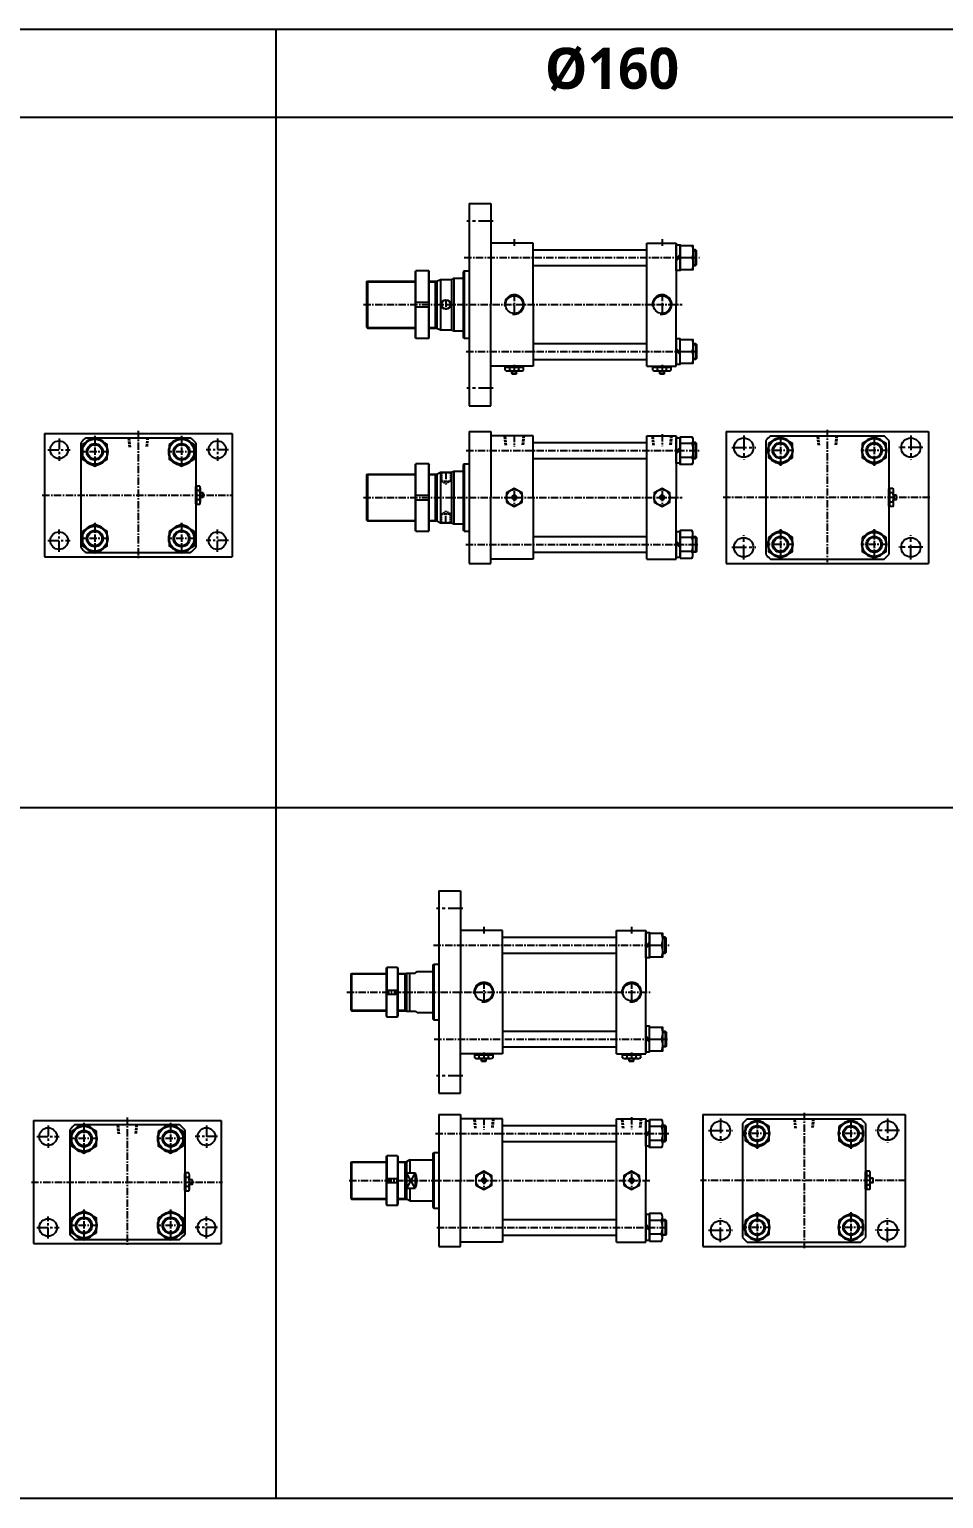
# Model space of a CAD drawing. Extents: x -819 to 8226, y 0 to 4052.
# Drawn here: x 2053 to 3612, y 0 to 2506 of the extents above; entities that cross this region are included whole.
import ezdxf

# ---------------------------------------------------------------- set-up
doc = ezdxf.new("R2010")
doc.units = 0
doc.header["$LTSCALE"] = 10
doc.header["$MEASUREMENT"] = 0
for name, pattern in [('CENTER', [2, 1.25, -0.25, 0.25, -0.25]), ('CENTERX2', [4, 2.5, -0.5, 0.5, -0.5]), ('HIDDEN', [0.375, 0.25, -0.125])]:
    doc.linetypes.add(name, pattern=pattern)
doc.layers.get('0').update_dxf_attribs({"linetype": 'CONTINUOUS'})
doc.layers.get('DEFPOINTS').update_dxf_attribs({"linetype": 'CONTINUOUS'})
for name, color, linetype in [('CEN', 1, 'CENTERX2'), ('CENTER', 1, 'CENTER'), ('ML', 7, 'CONTINUOUS'), ('THIN', 3, 'CONTINUOUS'), ('외형선', 3, 'CONTINUOUS')]:
    doc.layers.add(name, color=color, linetype=linetype)
doc.styles.add('문자', font='romans.shx')

msp = doc.modelspace()

# ---------------------------------------------------------------- linework, layer by layer
for p, q in [((8226, 2505.7), (0, 2505.7)), ((2473.9, 0), (2473.9, 2505.7)), ((8226, 2355.7), (0, 2355.7)), ((8226, 1177.9), (0, 1177.9)), ((8226, 0), (0, 0))]:
    msp.add_line(p, q)
at = {"color": 7, "linetype": 'Continuous'}
for p, q in [((2865.6, 1929.4), (2865.6, 1931.4)), ((2865.6, 1931.4), (2894.8, 1931.4)), ((2894.8, 1929.4), (2894.8, 1931.4)), ((3117.6, 1929.4), (3117.6, 1931.4)), ((3117.6, 1931.4), (3146.8, 1931.4)), ((3146.8, 1929.4), (3146.8, 1931.4)), ((2864.6, 1924.3), (2864.6, 1929.4)), ((2864.6, 1929.4), (2870.9, 1929.4)), ((2867.8, 1923.4), (2892.6, 1923.4)), ((2870.9, 1929.4), (2895.8, 1929.4)), ((2872.4, 1924.3), (2872.4, 1929.4)), ((2876.2, 1923.6), (2876.2, 1923.6)), ((2876.2, 1918.9), (2876.2, 1923.4)), ((2876.2, 1918.9), (2876.7, 1918.4)), ((2884.2, 1918.9), (2876.2, 1918.9)), ((2876.7, 1918.4), (2883.7, 1918.4)), ((2884.2, 1918.9), (2883.7, 1918.4)), ((2884.2, 1918.9), (2884.2, 1923.4)), ((2888, 1924.3), (2888, 1929.4)), ((2895.8, 1924.3), (2895.8, 1929.4)), ((3116.6, 1924.3), (3116.6, 1929.4)), ((3116.6, 1929.4), (3122.9, 1929.4)), ((3119.8, 1923.4), (3144.6, 1923.4)), ((3122.9, 1929.4), (3147.8, 1929.4)), ((3124.4, 1924.3), (3124.4, 1929.4)), ((3128.2, 1923.6), (3128.2, 1923.6)), ((3128.2, 1918.9), (3128.2, 1923.4)), ((3128.2, 1918.9), (3128.7, 1918.4)), ((3136.2, 1918.9), (3128.2, 1918.9)), ((3128.7, 1918.4), (3135.7, 1918.4)), ((3136.2, 1918.9), (3135.7, 1918.4)), ((3136.2, 1918.9), (3136.2, 1923.4)), ((3140, 1924.3), (3140, 1929.4)), ((3147.8, 1924.3), (3147.8, 1929.4)), ((2336.8, 1696.7), (2336.8, 1725.9)), ((2338.8, 1725.9), (2336.8, 1725.9)), ((2343.8, 1726.9), (2338.8, 1726.9)), ((2338.8, 1702.1), (2338.8, 1726.9)), ((2343.8, 1719.1), (2338.8, 1719.1)), ((2344.5, 1707.3), (2344.5, 1707.3)), ((2344.8, 1698.9), (2344.8, 1723.7)), ((2349.3, 1715.3), (2344.8, 1715.3)), ((2349.3, 1707.3), (2344.8, 1707.3)), ((2349.3, 1715.3), (2349.8, 1714.8)), ((2349.3, 1715.3), (2349.3, 1707.3)), ((2349.3, 1707.3), (2349.8, 1707.8)), ((2349.8, 1707.8), (2349.8, 1714.8)), ((3519, 1692.8), (3519, 1722)), ((3521, 1722), (3519, 1722)), ((3526.1, 1723), (3521, 1723)), ((3521, 1698.1), (3521, 1723)), ((3526.1, 1715.2), (3521, 1715.2)), ((3527, 1695), (3527, 1719.8)), ((3531.5, 1711.4), (3527, 1711.4)), ((3531.5, 1711.4), (3532, 1710.9)), ((3531.5, 1711.4), (3531.5, 1703.4)), ((3532, 1703.9), (3532, 1710.9)), ((2338.8, 1696.7), (2336.8, 1696.7)), ((2343.8, 1703.5), (2338.8, 1703.5)), ((2338.8, 1695.7), (2338.8, 1702.1)), ((2343.8, 1695.7), (2338.8, 1695.7)), ((3521, 1692.8), (3519, 1692.8)), ((3526.1, 1699.6), (3521, 1699.6)), ((3521, 1691.8), (3521, 1698.1)), ((3526.1, 1691.8), (3521, 1691.8)), ((3526.8, 1703.4), (3526.8, 1703.4)), ((3531.5, 1703.4), (3527, 1703.4)), ((3531.5, 1703.4), (3532, 1703.9)), ((2812.7, 751.8), (2812.7, 756.8)), ((2812.7, 756.8), (2819.1, 756.8)), ((2813.7, 756.8), (2813.7, 758.8)), ((2813.7, 758.8), (2842.9, 758.8)), ((2819.1, 756.8), (2843.9, 756.8)), ((2820.5, 751.8), (2820.5, 756.8)), ((2836.1, 751.8), (2836.1, 756.8)), ((2842.9, 756.8), (2842.9, 758.8)), ((2843.9, 751.8), (2843.9, 756.8)), ((3064.7, 751.8), (3064.7, 756.8)), ((3064.7, 756.8), (3071.1, 756.8)), ((3065.7, 756.8), (3065.7, 758.8)), ((3065.7, 758.8), (3094.9, 758.8)), ((3071.1, 756.8), (3095.9, 756.8)), ((3072.5, 751.8), (3072.5, 756.8)), ((3088.1, 751.8), (3088.1, 756.8)), ((3094.9, 756.8), (3094.9, 758.8)), ((3095.9, 751.8), (3095.9, 756.8)), ((2815.9, 750.8), (2840.7, 750.8)), ((2824.3, 751.1), (2824.3, 751.1)), ((2824.3, 746.3), (2824.3, 750.8)), ((2824.3, 746.3), (2824.8, 745.8)), ((2832.3, 746.3), (2824.3, 746.3)), ((2824.8, 745.8), (2831.8, 745.8)), ((2832.3, 746.3), (2831.8, 745.8)), ((2832.3, 746.3), (2832.3, 750.8)), ((3067.9, 750.8), (3092.7, 750.8)), ((3076.3, 751.1), (3076.3, 751.1)), ((3076.3, 746.3), (3076.3, 750.8)), ((3076.3, 746.3), (3076.8, 745.8)), ((3084.3, 746.3), (3076.3, 746.3)), ((3076.8, 745.8), (3083.8, 745.8)), ((3084.3, 746.3), (3083.8, 745.8)), ((3084.3, 746.3), (3084.3, 750.8)), ((2318.1, 525.3), (2318.1, 554.5)), ((2320.1, 554.5), (2318.1, 554.5)), ((2325.1, 555.5), (2320.1, 555.5)), ((2320.1, 530.6), (2320.1, 555.5)), ((2326.1, 527.5), (2326.1, 552.3)), ((3479.4, 528), (3479.4, 557.2)), ((3481.4, 557.2), (3479.4, 557.2)), ((3486.4, 558.2), (3481.4, 558.2)), ((3481.4, 533.4), (3481.4, 558.2)), ((3487.4, 530.2), (3487.4, 555)), ((2325.1, 547.7), (2320.1, 547.7)), ((2325.1, 532.1), (2320.1, 532.1)), ((2320.1, 524.3), (2320.1, 530.6)), ((2325.9, 535.9), (2325.9, 535.9)), ((2330.6, 543.9), (2326.1, 543.9)), ((2330.6, 535.9), (2326.1, 535.9)), ((2330.6, 543.9), (2331.1, 543.4)), ((2330.6, 543.9), (2330.6, 535.9)), ((2330.6, 535.9), (2331.1, 536.4)), ((2331.1, 536.4), (2331.1, 543.4)), ((3481.4, 528), (3479.4, 528)), ((3486.4, 550.4), (3481.4, 550.4)), ((3486.4, 534.8), (3481.4, 534.8)), ((3481.4, 527), (3481.4, 533.4)), ((3486.4, 527), (3481.4, 527)), ((3487.1, 538.6), (3487.1, 538.6)), ((3491.9, 546.6), (3487.4, 546.6)), ((3491.9, 538.6), (3487.4, 538.6)), ((3491.9, 546.6), (3492.4, 546.1)), ((3491.9, 546.6), (3491.9, 538.6)), ((3491.9, 538.6), (3492.4, 539.1)), ((3492.4, 539.1), (3492.4, 546.1)), ((2320.1, 525.3), (2318.1, 525.3)), ((2325.1, 524.3), (2320.1, 524.3))]:
    msp.add_line(p, q, dxfattribs=at)
for points in [[(2866.7, 1699.6), (2880.2, 1691.8), (2893.7, 1699.6), (2893.7, 1715.2), (2880.2, 1723), (2866.7, 1715.2)], [(2878.7, 1709.9), (2877.3, 1707.4), (2878.7, 1704.9), (2881.6, 1704.9), (2883.1, 1707.4), (2881.6, 1709.9)], [(3118.7, 1699.6), (3132.2, 1691.8), (3145.7, 1699.6), (3145.7, 1715.2), (3132.2, 1723), (3118.7, 1715.2)], [(3130.7, 1709.9), (3129.3, 1707.4), (3130.7, 1704.9), (3133.6, 1704.9), (3135.1, 1707.4), (3133.6, 1709.9)], [(2814.8, 534.8), (2828.3, 527), (2841.8, 534.8), (2841.8, 550.4), (2828.3, 558.2), (2814.8, 550.4)], [(3066.8, 534.8), (3080.3, 527), (3093.8, 534.8), (3093.8, 550.4), (3080.3, 558.2), (3066.8, 550.4)], [(2826.9, 545.1), (2825.4, 542.6), (2826.9, 540.1), (2829.8, 540.1), (2831.2, 542.6), (2829.8, 545.1)], [(3078.9, 545.1), (3077.4, 542.6), (3078.9, 540.1), (3081.8, 540.1), (3083.2, 542.6), (3081.8, 545.1)]]:
    msp.add_lwpolyline(points, close=True, dxfattribs=at)
for centre, radius in [((2880.2, 1707.4), 13.5), ((2880.2, 1707.4), 3.5), ((3132.2, 1707.4), 13.5), ((3132.2, 1707.4), 3.5), ((2828.3, 542.6), 13.5), ((3080.3, 542.6), 13.5), ((2828.3, 542.6), 3.5), ((3080.3, 542.6), 3.5)]:
    msp.add_circle(centre, radius, dxfattribs=at)
for centre, radius, start, end in [((2867.8, 1929), 5.62, 235.6158, 270), ((2868.5, 1931.6), 8.22, 241.7006, 298.2994), ((2880.2, 1954.7), 31.3, 255.6172, 270.0141), ((2880.2, 1954.7), 31.3, 269.9859, 284.3828), ((2891.9, 1931.6), 8.22, 241.7006, 298.2994), ((3119.8, 1929), 5.62, 235.6158, 270), ((3120.5, 1931.6), 8.22, 241.7006, 298.2994), ((3132.2, 1954.7), 31.3, 255.6172, 270.0141), ((3132.2, 1954.7), 31.3, 269.9859, 284.3828), ((3143.9, 1931.6), 8.22, 241.7006, 298.2994), ((2336.5, 1723), 8.22, 331.7006, 28.2994), ((2313.4, 1711.3), 31.3, 359.9859, 14.3828), ((2313.4, 1711.3), 31.3, 345.6172, 0.0141), ((3518.8, 1719.1), 8.22, 331.7006, 28.2994), ((3495.7, 1707.4), 31.3, 359.9859, 14.3828), ((3495.7, 1707.4), 31.3, 345.6172, 0.0141), ((2336.5, 1699.6), 8.22, 331.7006, 28.2994), ((2339.1, 1698.9), 5.62, 325.6158, 0), ((3518.8, 1695.7), 8.22, 331.7006, 28.2994), ((3521.4, 1695), 5.62, 325.6158, 0), ((2815.9, 756.4), 5.62, 235.6158, 270), ((2816.6, 759), 8.22, 241.7006, 298.2994), ((2828.3, 782.2), 31.3, 255.6172, 270.0141), ((2828.3, 782.2), 31.3, 269.9859, 284.3828), ((2840, 759), 8.22, 241.7006, 298.2994), ((3067.9, 756.4), 5.62, 235.6158, 270), ((3068.6, 759), 8.22, 241.7006, 298.2994), ((3080.3, 782.2), 31.3, 255.6172, 270.0141), ((3080.3, 782.2), 31.3, 269.9859, 284.3828), ((3092, 759), 8.22, 241.7006, 298.2994), ((2317.9, 551.6), 8.22, 331.7006, 28.2994), ((3479.2, 554.3), 8.22, 331.7006, 28.2994), ((2294.8, 539.9), 31.3, 359.9859, 14.3828), ((2294.8, 539.9), 31.3, 345.6172, 0.0141), ((2317.9, 528.2), 8.22, 331.7006, 28.2994), ((2320.5, 527.5), 5.62, 325.6158, 0), ((3456.1, 542.6), 31.3, 359.9859, 14.3828), ((3456.1, 542.6), 31.3, 345.6172, 0.0141), ((3479.2, 530.9), 8.22, 331.7006, 28.2994), ((3481.8, 530.2), 5.62, 325.6158, 0)]:
    msp.add_arc(centre, radius, start, end, dxfattribs=at)
at = {"layer": 'CEN', "color": 1, "linetype": 'CENTER', "ltscale": 2}
for p, q in [((2844.2, 2178.9), (2799.2, 2178.9)), ((2844.2, 1893.9), (2799.2, 1893.9)), ((3271.5, 1812.9), (3271.5, 1771.9)), ((3556.5, 1812.9), (3556.5, 1771.9)), ((3251, 1792.4), (3292, 1792.4)), ((3577, 1792.4), (3536, 1792.4)), ((3271.5, 1601.9), (3271.5, 1642.9)), ((3556.5, 1601.9), (3556.5, 1642.9)), ((3251, 1622.4), (3292, 1622.4)), ((3577, 1622.4), (3536, 1622.4)), ((2792.3, 1006.3), (2747.3, 1006.3)), ((2792.3, 721.3), (2747.3, 721.3)), ((3211.4, 627.6), (3252.4, 627.6)), ((3231.9, 648.1), (3231.9, 607.1)), ((3537.4, 627.6), (3496.4, 627.6)), ((3516.9, 648.1), (3516.9, 607.1)), ((3231.9, 437.1), (3231.9, 478.1)), ((3516.9, 437.1), (3516.9, 478.1)), ((3211.4, 457.6), (3252.4, 457.6)), ((3537.4, 457.6), (3496.4, 457.6))]:
    msp.add_line(p, q, dxfattribs=at)
at = {"layer": 'CEN', "color": 1, "linetype": 'CENTER', "ltscale": 1.5}
for p, q in [((2103.8, 1807.8), (2103.8, 1769.8)), ((2373.8, 1807.8), (2373.8, 1769.8)), ((2084.8, 1788.8), (2122.8, 1788.8)), ((2392.8, 1788.8), (2354.8, 1788.8)), ((2084.8, 1633.8), (2122.8, 1633.8)), ((2103.8, 1614.8), (2103.8, 1652.8)), ((2392.8, 1633.8), (2354.8, 1633.8)), ((2373.8, 1614.8), (2373.8, 1652.8)), ((2085.1, 636.4), (2085.1, 598.4)), ((2355.1, 636.4), (2355.1, 598.4)), ((2066.1, 617.4), (2104.1, 617.4)), ((2374.1, 617.4), (2336.1, 617.4)), ((2085.1, 443.4), (2085.1, 481.4)), ((2355.1, 443.4), (2355.1, 481.4)), ((2066.1, 462.4), (2104.1, 462.4)), ((2374.1, 462.4), (2336.1, 462.4))]:
    msp.add_line(p, q, dxfattribs=at)
at = {"layer": 'CENTER'}
for p, q in [((2164.8, 1812.4), (2164.8, 1758.2)), ((2312.8, 1812.4), (2312.8, 1758.2)), ((3334, 1813.5), (3334, 1761.2)), ((3494, 1813.5), (3494, 1761.2)), ((2188.2, 1785.3), (2141.3, 1785.3)), ((2336.2, 1785.3), (2289.3, 1785.3)), ((3356.7, 1787.4), (3311.4, 1787.4)), ((3516.7, 1787.4), (3471.4, 1787.4)), ((2164.8, 1664.4), (2164.8, 1610.2)), ((2312.8, 1664.4), (2312.8, 1610.2)), ((2188.2, 1637.3), (2141.3, 1637.3)), ((2336.2, 1637.3), (2289.3, 1637.3)), ((3334, 1653.5), (3334, 1601.2)), ((3494, 1653.5), (3494, 1601.2)), ((3356.7, 1627.4), (3311.4, 1627.4)), ((3516.7, 1627.4), (3471.4, 1627.4)), ((2146.1, 641), (2146.1, 586.8)), ((2294.1, 641), (2294.1, 586.8)), ((3294.4, 648.8), (3294.4, 596.5)), ((3454.4, 648.8), (3454.4, 596.5)), ((2169.6, 613.9), (2122.6, 613.9)), ((2317.6, 613.9), (2270.6, 613.9)), ((3317.1, 622.6), (3271.8, 622.6)), ((3477.1, 622.6), (3431.8, 622.6)), ((2146.1, 493), (2146.1, 438.8)), ((2294.1, 493), (2294.1, 438.8)), ((3294.4, 488.8), (3294.4, 436.5)), ((3454.4, 488.8), (3454.4, 436.5)), ((2169.6, 465.9), (2122.6, 465.9)), ((2317.6, 465.9), (2270.6, 465.9)), ((3317.1, 462.6), (3271.8, 462.6)), ((3477.1, 462.6), (3431.8, 462.6))]:
    msp.add_line(p, q, dxfattribs=at)
at = {"layer": 'DEFPOINTS', "color": 0, "linetype": 'ByBlock'}
for p in [(2793.2, 2081.4), (2803.2, 1764.9), (2803.2, 1649.9)]:
    msp.add_point(p, dxfattribs=at)
at = {"layer": 'ML'}
for p, q in [((2803.2, 2208.9), (2803.2, 1863.9)), ((2803.2, 2208.9), (2840.2, 2208.9)), ((2840.2, 2208.9), (2840.2, 2036.4)), ((2912.2, 2141.4), (2840.2, 2141.4)), ((2912.2, 2036.4), (2912.2, 2141.4)), ((3106.2, 2036.4), (3106.2, 2141.4)), ((3106.2, 2141.4), (3156.2, 2141.4)), ((3156.2, 2141.4), (3156.2, 2036.4)), ((3163, 2121.7), (3156.2, 2114.9)), ((3163, 2117.8), (3156.2, 2111)), ((3163, 2116.4), (3183.1, 2116.4)), ((3189.5, 2102.9), (3189.5, 2129.9)), ((2711.3, 2092.9), (2712.3, 2093.9)), ((2711.3, 2092.9), (2711.3, 1979.9)), ((2734.3, 2093.9), (2712.3, 2093.9)), ((2712.3, 2040.4), (2712.3, 2093.9)), ((2734.3, 2040.4), (2734.3, 2093.9)), ((2734.3, 2093.9), (2735.3, 2092.9)), ((2735.3, 1979.9), (2735.3, 2092.9)), ((2773.2, 2079.4), (2777.2, 2081.4)), ((2777.2, 2081.4), (2777.2, 1991.4)), ((2794.7, 2093.9), (2793.2, 2092.4)), ((2793.2, 2092.4), (2793.2, 1980.4)), ((2794.7, 2093.9), (2794.7, 1978.9)), ((2794.7, 2093.9), (2803.2, 2093.9)), ((2628.2, 2074.9), (2629.7, 2076.4)), ((2628.2, 2074.9), (2628.2, 1997.9)), ((2629.7, 2076.4), (2629.7, 1996.4)), ((2745.2, 2076.4), (2745.2, 1996.4)), ((2748.2, 2076.4), (2754.2, 2079.4)), ((2748.2, 2076.4), (2748.2, 1996.4)), ((2754.2, 2079.4), (2754.2, 1993.4)), ((2773.2, 2079.4), (2773.2, 1993.4)), ((2711.3, 2040.4), (2735.3, 2040.4)), ((2711.3, 2032.4), (2735.3, 2032.4)), ((2712.3, 1978.9), (2712.3, 2032.4)), ((2734.3, 1978.9), (2734.3, 2032.4)), ((2840.2, 1863.9), (2840.2, 2036.4)), ((2912.2, 2036.4), (2912.2, 1931.4)), ((3106.2, 1931.4), (3106.2, 2036.4)), ((3156.2, 1931.4), (3156.2, 2036.4)), ((2628.2, 1997.9), (2629.7, 1996.4)), ((2712.3, 1978.9), (2711.3, 1979.9)), ((2734.3, 1978.9), (2735.3, 1979.9)), ((2748.2, 1996.4), (2754.2, 1993.4)), ((2773.2, 1993.4), (2777.2, 1991.4)), ((2794.7, 1978.9), (2793.2, 1980.4)), ((2712.3, 1978.9), (2734.3, 1978.9)), ((2794.7, 1978.9), (2803.2, 1978.9)), ((3163, 1954.9), (3156.2, 1961.7)), ((3163, 1951), (3156.2, 1957.8)), ((3163, 1956.4), (3183.1, 1956.4)), ((3189.5, 1969.9), (3189.5, 1942.9)), ((2912.2, 1931.4), (2840.2, 1931.4)), ((3106.2, 1931.4), (3156.2, 1931.4)), ((2803.2, 1863.9), (2840.2, 1863.9)), ((2078.8, 1816.3), (2078.8, 1606.3)), ((2078.8, 1816.3), (2398.8, 1816.3)), ((2149.6, 1809.3), (2327.9, 1809.3)), ((2398.8, 1816.3), (2398.8, 1606.3)), ((2803.2, 1819.9), (2803.2, 1594.9)), ((2803.2, 1819.9), (2840.2, 1819.9)), ((2840.2, 1819.9), (2840.2, 1707.4)), ((2912.2, 1812.4), (2840.2, 1812.4)), ((2912.2, 1707.4), (2912.2, 1812.4)), ((3106.2, 1812.4), (3156.2, 1812.4)), ((3106.2, 1707.4), (3106.2, 1812.4)), ((3156.2, 1812.4), (3156.2, 1707.4)), ((3185, 1805.1), (3185, 1769.6)), ((3241.5, 1819.9), (3586.5, 1819.9)), ((3241.5, 1819.9), (3241.5, 1594.9)), ((3309, 1804.4), (3309, 1610.3)), ((3317, 1812.4), (3511.1, 1812.4)), ((3519, 1804.4), (3519, 1610.3)), ((3586.5, 1819.9), (3586.5, 1594.9)), ((2140.8, 1800.5), (2140.8, 1622.1)), ((2336.8, 1800.5), (2336.8, 1622.1)), ((3163, 1792.7), (3156.2, 1785.9)), ((3163, 1788.8), (3156.2, 1782)), ((3183.1, 1799.2), (3163, 1799.2)), ((3189.5, 1773.9), (3189.5, 1800.9)), ((2711.3, 1763.9), (2712.3, 1764.9)), ((2711.3, 1763.9), (2711.3, 1650.9)), ((2734.3, 1764.9), (2712.3, 1764.9)), ((2712.3, 1711.4), (2712.3, 1764.9)), ((2734.3, 1764.9), (2735.3, 1763.9)), ((2734.3, 1711.4), (2734.3, 1764.9)), ((2735.3, 1650.9), (2735.3, 1763.9)), ((2794.7, 1764.9), (2793.2, 1763.4)), ((2793.2, 1763.4), (2793.2, 1651.4)), ((2794.7, 1764.9), (2794.7, 1649.9)), ((2794.7, 1764.9), (2803.2, 1764.9)), ((3183.1, 1775.5), (3163, 1775.5)), ((2628.2, 1745.9), (2629.7, 1747.4)), ((2628.2, 1745.9), (2628.2, 1668.9)), ((2629.7, 1747.4), (2629.7, 1667.4)), ((2745.2, 1747.4), (2745.2, 1667.4)), ((2748.2, 1747.4), (2754.2, 1750.4)), ((2748.2, 1747.4), (2748.2, 1667.4)), ((2754.2, 1750.4), (2754.2, 1664.4)), ((2773.2, 1750.4), (2777.2, 1752.4)), ((2773.2, 1750.4), (2773.2, 1664.4)), ((2777.2, 1752.4), (2777.2, 1662.4)), ((2711.3, 1711.4), (2735.3, 1711.4)), ((2840.2, 1594.9), (2840.2, 1707.4)), ((2912.2, 1707.4), (2912.2, 1602.4)), ((3106.2, 1602.4), (3106.2, 1707.4)), ((3156.2, 1602.4), (3156.2, 1707.4)), ((2711.3, 1703.4), (2735.3, 1703.4)), ((2712.3, 1649.9), (2712.3, 1703.4)), ((2734.3, 1649.9), (2734.3, 1703.4)), ((2628.2, 1668.9), (2629.7, 1667.4)), ((2748.2, 1667.4), (2754.2, 1664.4)), ((2773.2, 1664.4), (2777.2, 1662.4)), ((2712.3, 1649.9), (2711.3, 1650.9)), ((2712.3, 1649.9), (2734.3, 1649.9)), ((2734.3, 1649.9), (2735.3, 1650.9)), ((2794.7, 1649.9), (2793.2, 1651.4)), ((2794.7, 1649.9), (2803.2, 1649.9)), ((3163, 1625.9), (3156.2, 1632.7)), ((3163, 1622), (3156.2, 1628.8)), ((3183.1, 1639.2), (3163, 1639.2)), ((3185, 1609.6), (3185, 1645.1)), ((3189.5, 1640.9), (3189.5, 1613.9)), ((2078.8, 1606.3), (2398.8, 1606.3)), ((2149.6, 1613.3), (2327.9, 1613.3)), ((3183.1, 1615.5), (3163, 1615.5)), ((2803.2, 1594.9), (2840.2, 1594.9)), ((2912.2, 1602.4), (2840.2, 1602.4)), ((3106.2, 1602.4), (3156.2, 1602.4)), ((3241.5, 1594.9), (3586.5, 1594.9)), ((3317, 1602.4), (3511.1, 1602.4)), ((2751.3, 1036.3), (2751.3, 691.3)), ((2751.3, 1036.3), (2788.3, 1036.3)), ((2788.3, 1036.3), (2788.3, 863.8)), ((2860.3, 968.8), (2788.3, 968.8)), ((2860.3, 863.8), (2860.3, 968.8)), ((3054.3, 863.8), (3054.3, 968.8)), ((3054.3, 968.8), (3104.3, 968.8)), ((3104.3, 968.8), (3104.3, 863.8)), ((3137.7, 930.3), (3137.7, 957.3)), ((3111.1, 949.1), (3104.3, 942.3)), ((3111.1, 945.3), (3104.3, 938.5)), ((3111.1, 943.8), (3131.3, 943.8)), ((2661.9, 904.8), (2662.9, 905.8)), ((2661.9, 904.8), (2661.9, 822.8)), ((2680.9, 905.8), (2662.9, 905.8)), ((2662.9, 905.8), (2662.9, 867.3)), ((2680.9, 905.8), (2680.9, 867.3)), ((2680.9, 905.8), (2681.9, 904.8)), ((2681.9, 822.8), (2681.9, 904.8)), ((2741.3, 909.8), (2742.8, 911.3)), ((2741.3, 909.8), (2741.3, 817.8)), ((2742.8, 911.3), (2742.8, 816.3)), ((2601.3, 894.3), (2602.8, 895.8)), ((2601.3, 894.3), (2601.3, 833.3)), ((2602.8, 895.8), (2602.8, 831.8)), ((2693.3, 895.8), (2693.3, 831.8)), ((2696.3, 896.3), (2696.3, 831.3)), ((2702.3, 831.3), (2702.3, 896.3)), ((2711.3, 896.3), (2714.3, 898.8)), ((2661.9, 867.3), (2681.9, 867.3)), ((2661.9, 860.3), (2681.9, 860.3)), ((2662.9, 821.8), (2662.9, 860.3)), ((2680.9, 821.8), (2680.9, 860.3)), ((2788.3, 691.3), (2788.3, 863.8)), ((2860.3, 863.8), (2860.3, 758.8)), ((3054.3, 758.8), (3054.3, 863.8)), ((3104.3, 758.8), (3104.3, 863.8)), ((2601.3, 833.3), (2602.8, 831.8)), ((2711.3, 831.3), (2714.3, 828.8)), ((2661.9, 822.8), (2662.9, 821.8)), ((2662.9, 821.8), (2680.9, 821.8)), ((2680.9, 821.8), (2681.9, 822.8)), ((2741.3, 817.8), (2742.8, 816.3)), ((3111.1, 782.3), (3104.3, 789.1)), ((3111.1, 778.5), (3104.3, 785.3)), ((3111.1, 783.8), (3131.3, 783.8)), ((3137.7, 797.3), (3137.7, 770.3)), ((2860.3, 758.8), (2788.3, 758.8)), ((3054.3, 758.8), (3104.3, 758.8)), ((2751.3, 691.3), (2788.3, 691.3)), ((2751.3, 655.1), (2751.3, 430.1)), ((2751.3, 655.1), (2788.3, 655.1)), ((2788.3, 655.1), (2788.3, 542.6)), ((3201.9, 655.1), (3546.9, 655.1)), ((3201.9, 655.1), (3201.9, 430.1)), ((3546.9, 655.1), (3546.9, 430.1)), ((2060.1, 644.9), (2060.1, 434.9)), ((2060.1, 644.9), (2380.1, 644.9)), ((2122.1, 629), (2122.1, 450.7)), ((2130.9, 637.9), (2309.3, 637.9)), ((2318.1, 629), (2318.1, 450.7)), ((2380.1, 644.9), (2380.1, 434.9)), ((2860.3, 647.6), (2788.3, 647.6)), ((2860.3, 542.6), (2860.3, 647.6)), ((3054.3, 647.6), (3104.3, 647.6)), ((3054.3, 542.6), (3054.3, 647.6)), ((3104.3, 647.6), (3104.3, 542.6)), ((3111.1, 627.9), (3104.3, 621.1)), ((3131.3, 634.5), (3111.1, 634.5)), ((3133.1, 640.4), (3133.1, 604.9)), ((3137.7, 609.1), (3137.7, 636.1)), ((3269.4, 639.7), (3269.4, 445.5)), ((3277.3, 647.6), (3471.5, 647.6)), ((3479.4, 639.7), (3479.4, 445.5)), ((3111.1, 624.1), (3104.3, 617.3)), ((3131.3, 610.8), (3111.1, 610.8)), ((2661.9, 583.6), (2662.9, 584.6)), ((2661.9, 583.6), (2661.9, 501.6)), ((2680.9, 584.6), (2662.9, 584.6)), ((2662.9, 584.6), (2662.9, 546.1)), ((2680.9, 584.6), (2681.9, 583.6)), ((2680.9, 584.6), (2680.9, 546.1)), ((2681.9, 501.6), (2681.9, 583.6)), ((2702.3, 577.6), (2696.3, 574.6)), ((2702.3, 577.6), (2702.3, 555.6)), ((2741.3, 588.6), (2742.8, 590.1)), ((2741.3, 588.6), (2741.3, 496.6)), ((2742.8, 590.1), (2742.8, 495.1)), ((2601.3, 573.1), (2602.8, 574.6)), ((2601.3, 573.1), (2601.3, 512.1)), ((2602.8, 574.6), (2602.8, 510.6)), ((2693.3, 574.6), (2693.3, 510.6)), ((2696.3, 574.6), (2696.3, 510.6)), ((2696.3, 555.6), (2711.3, 555.6)), ((2711.3, 555.6), (2711.3, 529.6)), ((2661.9, 546.1), (2681.9, 546.1)), ((2661.9, 539.1), (2681.9, 539.1)), ((2662.9, 500.6), (2662.9, 539.1)), ((2680.9, 500.6), (2680.9, 539.1)), ((2696.3, 529.6), (2711.3, 529.6)), ((2702.3, 529.6), (2702.3, 507.6)), ((2788.3, 430.1), (2788.3, 542.6)), ((2860.3, 542.6), (2860.3, 437.6)), ((3054.3, 437.6), (3054.3, 542.6)), ((3104.3, 437.6), (3104.3, 542.6)), ((2601.3, 512.1), (2602.8, 510.6)), ((2661.9, 501.6), (2662.9, 500.6)), ((2680.9, 500.6), (2681.9, 501.6)), ((2702.3, 507.6), (2696.3, 510.6)), ((2662.9, 500.6), (2680.9, 500.6)), ((2741.3, 496.6), (2742.8, 495.1)), ((3133.1, 444.9), (3133.1, 480.4)), ((3137.7, 476.1), (3137.7, 449.1)), ((3111.1, 461.1), (3104.3, 467.9)), ((3111.1, 457.3), (3104.3, 464.1)), ((3131.3, 474.5), (3111.1, 474.5)), ((2060.1, 434.9), (2380.1, 434.9)), ((2130.9, 441.9), (2309.3, 441.9)), ((2751.3, 430.1), (2788.3, 430.1)), ((2860.3, 437.6), (2788.3, 437.6)), ((3054.3, 437.6), (3104.3, 437.6)), ((3131.3, 450.8), (3111.1, 450.8)), ((3201.9, 430.1), (3546.9, 430.1)), ((3277.3, 437.6), (3471.5, 437.6))]:
    msp.add_line(p, q, dxfattribs=at)
at = {"layer": 'ML', "color": 2}
for p, q in [((2745.2, 2075.4), (2746.9, 2076.4)), ((2745.2, 1997.4), (2746.9, 1996.4)), ((2876.7, 1923.6), (2876.7, 1923.6)), ((2876.7, 1918.4), (2876.7, 1923.4)), ((2883.7, 1918.4), (2883.7, 1923.4)), ((3128.7, 1923.6), (3128.7, 1923.6)), ((3128.7, 1918.4), (3128.7, 1923.4)), ((3135.7, 1918.4), (3135.7, 1923.4)), ((2745.2, 1746.4), (2746.9, 1747.4)), ((2344.6, 1707.8), (2344.6, 1707.8)), ((2349.8, 1714.8), (2344.8, 1714.8)), ((2349.8, 1707.8), (2344.8, 1707.8)), ((3532, 1710.9), (3527, 1710.9)), ((3526.8, 1703.9), (3526.8, 1703.9)), ((3532, 1703.9), (3527, 1703.9)), ((2745.2, 1668.4), (2746.9, 1667.4)), ((2693.3, 894.8), (2695.1, 895.8)), ((2693.3, 832.8), (2695.1, 831.8)), ((2824.8, 751), (2824.8, 751)), ((2824.8, 745.8), (2824.8, 750.8)), ((2831.8, 745.8), (2831.8, 750.8)), ((3076.8, 751), (3076.8, 751)), ((3076.8, 745.8), (3076.8, 750.8)), ((3083.8, 745.8), (3083.8, 750.8)), ((2693.3, 573.6), (2695.1, 574.6)), ((2711.3, 555.6), (2696.3, 529.6)), ((2711.3, 529.6), (2696.3, 555.6)), ((2325.9, 536.4), (2325.9, 536.4)), ((2331.1, 543.4), (2326.1, 543.4)), ((2331.1, 536.4), (2326.1, 536.4)), ((3487.2, 539.1), (3487.2, 539.1)), ((3492.4, 546.1), (3487.4, 546.1)), ((3492.4, 539.1), (3487.4, 539.1)), ((2693.3, 511.6), (2695.1, 510.6))]:
    msp.add_line(p, q, dxfattribs=at)
at = {"layer": 'ML', "color": 1, "linetype": 'CENTER'}
for p, q in [((2763.7, 2045.2), (2763.7, 2027.6)), ((2880.2, 2054.6), (2880.2, 2018.1)), ((3132.2, 2054.6), (3132.2, 2018.1)), ((2880.2, 1933.6), (2880.2, 1922.1)), ((3132.2, 1933.6), (3132.2, 1922.1)), ((2238.8, 1821.2), (2238.8, 1602.8)), ((3414, 1823), (3414, 1597.1)), ((2763.7, 1751.4), (2763.7, 1729.8)), ((2075.1, 1711.3), (2400.1, 1711.3)), ((2880.2, 1718.4), (2880.2, 1696.4)), ((3132.2, 1718.4), (3132.2, 1696.4)), ((3589, 1707.4), (3235.8, 1707.4)), ((2763.7, 1663.4), (2763.7, 1684.9)), ((2828.3, 882.1), (2828.3, 845.5)), ((3080.3, 882.1), (3080.3, 845.5)), ((2828.3, 761.1), (2828.3, 749.6)), ((3080.3, 761.1), (3080.3, 749.6)), ((3374.4, 658.1), (3374.4, 427.3)), ((2220.1, 650.2), (2220.1, 432.4)), ((2828.3, 553.6), (2828.3, 531.6)), ((3080.3, 553.6), (3080.3, 531.6)), ((2056.5, 539.9), (2382.8, 539.9)), ((3548.1, 542.6), (3197.6, 542.6))]:
    msp.add_line(p, q, dxfattribs=at)
at = {"layer": 'ML', "color": 6, "linetype": 'HIDDEN', "ltscale": 1.5}
for p, q in [((2223.8, 1793.3), (2222.2, 1809.3)), ((2225.4, 1793.3), (2223.8, 1809.3)), ((2253.8, 1809.3), (2252.2, 1793.3)), ((2255.4, 1809.3), (2253.8, 1793.3)), ((2865.2, 1796.4), (2863.6, 1812.4)), ((2866.8, 1796.4), (2865.2, 1812.4)), ((2895.2, 1812.4), (2893.6, 1796.4)), ((2896.8, 1812.4), (2895.2, 1796.4)), ((3117.2, 1796.4), (3115.6, 1812.4)), ((3118.8, 1796.4), (3117.2, 1812.4)), ((3147.2, 1812.4), (3145.6, 1796.4)), ((3148.8, 1812.4), (3147.2, 1796.4)), ((3399, 1796.4), (3397.4, 1812.4)), ((3400.6, 1796.4), (3399, 1812.4)), ((3429, 1812.4), (3427.4, 1796.4)), ((3430.6, 1812.4), (3429, 1796.4)), ((2205.1, 621.9), (2203.5, 637.9)), ((2206.7, 621.9), (2205.1, 637.9)), ((2235.1, 637.9), (2233.5, 621.9)), ((2236.7, 637.9), (2235.1, 621.9)), ((2813.3, 631.6), (2811.7, 647.6)), ((2814.9, 631.6), (2813.3, 647.6)), ((2843.3, 647.6), (2841.7, 631.6)), ((2844.9, 647.6), (2843.3, 631.6)), ((3065.3, 631.6), (3063.7, 647.6)), ((3066.9, 631.6), (3065.3, 647.6)), ((3095.3, 647.6), (3093.7, 631.6)), ((3096.9, 647.6), (3095.3, 631.6)), ((3359.4, 631.6), (3357.8, 647.6)), ((3361, 631.6), (3359.4, 647.6)), ((3389.4, 647.6), (3387.8, 631.6)), ((3391, 647.6), (3389.4, 631.6))]:
    msp.add_line(p, q, dxfattribs=at)
at = {"layer": 'ML', "color": 6, "linetype": 'HIDDEN'}
for p, q in [((2755.7, 1750.4), (2756.2, 1749.9)), ((2756.2, 1749.9), (2756.2, 1735.4)), ((2756.2, 1749.9), (2771.2, 1749.9)), ((2756.2, 1735.4), (2763.7, 1731)), ((2771.2, 1735.4), (2763.7, 1731)), ((2771.2, 1749.9), (2771.7, 1750.4)), ((2771.2, 1749.9), (2771.2, 1735.4)), ((2756.2, 1679.4), (2763.7, 1683.7)), ((2756.2, 1664.9), (2756.2, 1679.4)), ((2771.2, 1679.4), (2763.7, 1683.7)), ((2771.2, 1664.9), (2771.2, 1679.4)), ((2755.7, 1664.4), (2756.2, 1664.9)), ((2756.2, 1664.9), (2771.2, 1664.9)), ((2771.2, 1664.9), (2771.7, 1664.4))]:
    msp.add_line(p, q, dxfattribs=at)
at = {"layer": 'ML'}
for points in [[(3156.2, 2094.7), (3156.2, 2138), (3163, 2138), (3163, 2094.7), (3156.2, 2094.7)], [(3185, 2102.9), (3189.5, 2102.9), (3191.2, 2104.5), (3191.2, 2128.2), (3189.5, 2129.9), (3185, 2129.9)], [(3156.2, 1978), (3156.2, 1934.7), (3163, 1934.7), (3163, 1978), (3156.2, 1978)], [(3185, 1969.9), (3189.5, 1969.9), (3191.2, 1968.2), (3191.2, 1944.5), (3189.5, 1942.9), (3185, 1942.9)], [(2143.5, 1797.6), (2143.5, 1773), (2164.8, 1760.8), (2186, 1773), (2186, 1797.6), (2164.8, 1809.9), (2143.5, 1797.6)], [(2291.5, 1797.6), (2291.5, 1773), (2312.8, 1760.8), (2334, 1773), (2334, 1797.6), (2312.8, 1809.9), (2291.5, 1797.6)], [(3156.2, 1765.7), (3156.2, 1809), (3163, 1809), (3163, 1765.7), (3156.2, 1765.7)], [(3313.5, 1799.2), (3313.5, 1775.5), (3334, 1763.7), (3354.5, 1775.5), (3354.5, 1799.2), (3334, 1811), (3313.5, 1799.2)], [(3473.5, 1799.2), (3473.5, 1775.5), (3494, 1763.7), (3514.5, 1775.5), (3514.5, 1799.2), (3494, 1811), (3473.5, 1799.2)], [(3185, 1773.9), (3189.5, 1773.9), (3191.2, 1775.5), (3191.2, 1799.2), (3189.5, 1800.9), (3185, 1800.9)], [(2143.5, 1649.6), (2143.5, 1625), (2164.8, 1612.8), (2186, 1625), (2186, 1649.6), (2164.8, 1661.9), (2143.5, 1649.6)], [(2291.5, 1649.6), (2291.5, 1625), (2312.8, 1612.8), (2334, 1625), (2334, 1649.6), (2312.8, 1661.9), (2291.5, 1649.6)], [(3156.2, 1649), (3156.2, 1605.7), (3163, 1605.7), (3163, 1649), (3156.2, 1649)], [(3185, 1640.9), (3189.5, 1640.9), (3191.2, 1639.2), (3191.2, 1615.5), (3189.5, 1613.9), (3185, 1613.9)], [(3313.5, 1639.2), (3313.5, 1615.5), (3334, 1603.7), (3354.5, 1615.5), (3354.5, 1639.2), (3334, 1651), (3313.5, 1639.2)], [(3473.5, 1639.2), (3473.5, 1615.5), (3494, 1603.7), (3514.5, 1615.5), (3514.5, 1639.2), (3494, 1651), (3473.5, 1639.2)], [(3104.3, 922.2), (3104.3, 965.5), (3111.1, 965.5), (3111.1, 922.2), (3104.3, 922.2)], [(3133.1, 930.3), (3137.7, 930.3), (3139.3, 931.9), (3139.3, 955.7), (3137.7, 957.3), (3133.1, 957.3)], [(3104.3, 805.5), (3104.3, 762.2), (3111.1, 762.2), (3111.1, 805.5), (3104.3, 805.5)], [(3133.1, 797.3), (3137.7, 797.3), (3139.3, 795.7), (3139.3, 771.9), (3137.7, 770.3), (3133.1, 770.3)], [(2124.9, 626.1), (2124.9, 601.6), (2146.1, 589.3), (2167.4, 601.6), (2167.4, 626.1), (2146.1, 638.4), (2124.9, 626.1)], [(2272.9, 626.1), (2272.9, 601.6), (2294.1, 589.3), (2315.4, 601.6), (2315.4, 626.1), (2294.1, 638.4), (2272.9, 626.1)], [(3104.3, 601), (3104.3, 644.3), (3111.1, 644.3), (3111.1, 601), (3104.3, 601)], [(3133.1, 609.1), (3137.7, 609.1), (3139.3, 610.7), (3139.3, 634.5), (3137.7, 636.1), (3133.1, 636.1)], [(3273.9, 634.5), (3273.9, 610.8), (3294.4, 598.9), (3314.9, 610.8), (3314.9, 634.5), (3294.4, 646.3), (3273.9, 634.5)], [(3433.9, 634.5), (3433.9, 610.8), (3454.4, 598.9), (3474.9, 610.8), (3474.9, 634.5), (3454.4, 646.3), (3433.9, 634.5)], [(2124.9, 478.1), (2124.9, 453.6), (2146.1, 441.3), (2167.4, 453.6), (2167.4, 478.1), (2146.1, 490.4), (2124.9, 478.1)], [(2272.9, 478.1), (2272.9, 453.6), (2294.1, 441.3), (2315.4, 453.6), (2315.4, 478.1), (2294.1, 490.4), (2272.9, 478.1)], [(3104.3, 484.3), (3104.3, 441), (3111.1, 441), (3111.1, 484.3), (3104.3, 484.3)], [(3133.1, 476.1), (3137.7, 476.1), (3139.3, 474.5), (3139.3, 450.7), (3137.7, 449.1), (3133.1, 449.1)], [(3273.9, 474.5), (3273.9, 450.8), (3294.4, 438.9), (3314.9, 450.8), (3314.9, 474.5), (3294.4, 486.3), (3273.9, 474.5)], [(3433.9, 474.5), (3433.9, 450.8), (3454.4, 438.9), (3474.9, 450.8), (3474.9, 474.5), (3454.4, 486.3), (3433.9, 474.5)]]:
    msp.add_lwpolyline(points, dxfattribs=at)
for points in [[(3163, 2136.9), (3185, 2136.9), (3185, 2095.9), (3163, 2095.9)], [(3163, 1976.9), (3185, 1976.9), (3185, 1935.9), (3163, 1935.9)], [(3111.1, 964.3), (3133.1, 964.3), (3133.1, 923.3), (3111.1, 923.3)], [(3111.1, 804.3), (3133.1, 804.3), (3133.1, 763.3), (3111.1, 763.3)]]:
    msp.add_lwpolyline(points, close=True, dxfattribs=at)
for points in [[(3183.1, 2136.9, -0.178633), (3183.1, 2116.4, -0.178633), (3183.1, 2095.9)], [(3183.1, 1976.9, -0.178633), (3183.1, 1956.4, -0.178633), (3183.1, 1935.9)], [(3163, 1811), (3183.1, 1811, -0.309401), (3183.1, 1799.2, -0.154701), (3183.1, 1775.5, -0.309401), (3183.1, 1763.7), (3163, 1763.7), (3163, 1811)], [(3163, 1603.7), (3183.1, 1603.7, 0.309401), (3183.1, 1615.5, 0.154701), (3183.1, 1639.2, 0.309401), (3183.1, 1651), (3163, 1651), (3163, 1603.7)], [(3131.3, 964.3, -0.178633), (3131.3, 943.8, -0.178633), (3131.3, 923.3)], [(3131.3, 804.3, -0.178633), (3131.3, 783.8, -0.178633), (3131.3, 763.3)], [(3111.1, 646.3), (3131.3, 646.3, -0.309401), (3131.3, 634.5, -0.154701), (3131.3, 610.8, -0.309401), (3131.3, 598.9), (3111.1, 598.9), (3111.1, 646.3)], [(3111.1, 438.9), (3131.3, 438.9, 0.309401), (3131.3, 450.8, 0.154701), (3131.3, 474.5, 0.309401), (3131.3, 486.3), (3111.1, 486.3), (3111.1, 438.9)]]:
    msp.add_lwpolyline(points, format="xyb", dxfattribs=at)
for centre, radius in [((2763.7, 2036.4), 8), ((2763.7, 2036.4), 7.5), ((2880.2, 2036.4), 15), ((3132.2, 2036.4), 15), ((2164.8, 1785.3), 21.3), ((2312.8, 1785.3), 21.3), ((3271.5, 1792.4), 16.5), ((3334, 1787.4), 20.5), ((3494, 1787.4), 20.5), ((3556.5, 1792.4), 16.5), ((2103.8, 1788.8), 15), ((2164.8, 1785.3), 14), ((2312.8, 1785.3), 14), ((2373.8, 1788.8), 15), ((3334, 1787.4), 13.5), ((3494, 1787.4), 13.5), ((2164.8, 1637.3), 21.3), ((2312.8, 1637.3), 21.3), ((2103.8, 1633.8), 15), ((2164.8, 1637.3), 14), ((2312.8, 1637.3), 14), ((2373.8, 1633.8), 15), ((3271.5, 1622.4), 16.5), ((3334, 1627.4), 20.5), ((3334, 1627.4), 13.5), ((3494, 1627.4), 20.5), ((3494, 1627.4), 13.5), ((3556.5, 1622.4), 16.5), ((2828.3, 863.8), 15), ((3080.3, 863.8), 15), ((2085.1, 617.4), 15), ((2146.1, 613.9), 21.3), ((2146.1, 613.9), 14), ((2294.1, 613.9), 21.3), ((2294.1, 613.9), 14), ((2355.1, 617.4), 15), ((3231.9, 627.6), 16.5), ((3294.4, 622.6), 20.5), ((3294.4, 622.6), 13.5), ((3454.4, 622.6), 20.5), ((3454.4, 622.6), 13.5), ((3516.9, 627.6), 16.5), ((2085.1, 462.4), 15), ((2146.1, 465.9), 21.3), ((2146.1, 465.9), 14), ((2294.1, 465.9), 21.3), ((2294.1, 465.9), 14), ((2355.1, 462.4), 15), ((3294.4, 462.6), 20.5), ((3294.4, 462.6), 13.5), ((3454.4, 462.6), 20.5), ((3454.4, 462.6), 13.5), ((3231.9, 457.6), 16.5), ((3516.9, 457.6), 16.5)]:
    msp.add_circle(centre, radius, dxfattribs=at)
at = {"layer": 'ML', "color": 2}
for centre, radius in [((2164.8, 1785.3), 12.3), ((2312.8, 1785.3), 12.3), ((3334, 1787.4), 11.9), ((3494, 1787.4), 11.9), ((2164.8, 1637.3), 12.3), ((2312.8, 1637.3), 12.3), ((3334, 1627.4), 11.9), ((3494, 1627.4), 11.9), ((3294.4, 622.6), 11.9), ((3454.4, 622.6), 11.9), ((2146.1, 613.9), 12.3), ((2294.1, 613.9), 12.3), ((2146.1, 465.9), 12.3), ((2294.1, 465.9), 12.3), ((3294.4, 462.6), 11.9), ((3454.4, 462.6), 11.9)]:
    msp.add_circle(centre, radius, dxfattribs=at)
for centre, radius, start, end in [((2880.2, 2036.4), 16.6, 258.5736, 189.2846), ((3132.2, 2036.4), 16.6, 258.5736, 189.2846), ((2880.2, 1707.4), 4, 270, 180), ((3132.2, 1707.4), 4, 270, 180), ((2828.3, 863.8), 16.6, 258.5736, 189.2846), ((3080.3, 863.8), 16.6, 258.5736, 189.2846), ((2828.3, 542.6), 4, 270, 180), ((3080.3, 542.6), 4, 270, 180)]:
    msp.add_arc(centre, radius, start, end, dxfattribs=at)
at = {"layer": 'ML'}
for centre, radius, start, end in [((2238.8, 1711.3), 132.5, 132.3007, 137.6993), ((2164.8, 1785.3), 22.5, 101.2415, 138.7585), ((2164.8, 1785.3), 22.5, 41.2415, 78.7585), ((2312.8, 1785.3), 22.5, 101.2415, 138.7585), ((2312.8, 1785.3), 22.5, 41.2415, 78.7585), ((2238.8, 1711.3), 132.5, 42.3007, 47.6993), ((3414, 1707.4), 143, 132.7548, 137.2452), ((3334, 1787.4), 21.6, 101.2415, 138.7585), ((3334, 1787.4), 21.6, 41.2415, 78.7585), ((3494, 1787.4), 21.6, 101.2415, 138.7585), ((3494, 1787.4), 21.6, 41.2415, 78.7585), ((3414, 1707.4), 143, 42.7548, 47.2452), ((2164.8, 1785.3), 22.5, 161.2415, 198.7585), ((2164.8, 1785.3), 22.5, 341.2415, 18.7585), ((2312.8, 1785.3), 22.5, 161.2415, 198.7585), ((2312.8, 1785.3), 22.5, 341.2415, 18.7585), ((3334, 1787.4), 21.6, 161.2415, 198.7585), ((3334, 1787.4), 21.6, 341.2415, 18.7585), ((3494, 1787.4), 21.6, 161.2415, 198.7585), ((3494, 1787.4), 21.6, 341.2415, 18.7585), ((2164.8, 1785.3), 22.5, 221.2415, 258.7585), ((2164.8, 1785.3), 22.5, 281.2415, 318.7585), ((2312.8, 1785.3), 22.5, 221.2415, 258.7585), ((2312.8, 1785.3), 22.5, 281.2415, 318.7585), ((3334, 1787.4), 21.6, 221.2415, 258.7585), ((3334, 1787.4), 21.6, 281.2415, 318.7585), ((3494, 1787.4), 21.6, 221.2415, 258.7585), ((3494, 1787.4), 21.6, 281.2415, 318.7585), ((2164.8, 1637.3), 22.5, 101.2415, 138.7585), ((2164.8, 1637.3), 22.5, 41.2415, 78.7585), ((2312.8, 1637.3), 22.5, 101.2415, 138.7585), ((2312.8, 1637.3), 22.5, 41.2415, 78.7585), ((2164.8, 1637.3), 22.5, 161.2415, 198.7585), ((2164.8, 1637.3), 22.5, 341.2415, 18.7585), ((2312.8, 1637.3), 22.5, 161.2415, 198.7585), ((2312.8, 1637.3), 22.5, 341.2415, 18.7585), ((3334, 1627.4), 21.6, 161.2415, 198.7585), ((3334, 1627.4), 21.6, 101.2415, 138.7585), ((3334, 1627.4), 21.6, 41.2415, 78.7585), ((3334, 1627.4), 21.6, 341.2415, 18.7585), ((3494, 1627.4), 21.6, 161.2415, 198.7585), ((3494, 1627.4), 21.6, 101.2415, 138.7585), ((3494, 1627.4), 21.6, 41.2415, 78.7585), ((3494, 1627.4), 21.6, 341.2415, 18.7585), ((2238.8, 1711.3), 132.5, 222.3007, 227.6993), ((2164.8, 1637.3), 22.5, 221.2415, 258.7585), ((2164.8, 1637.3), 22.5, 281.2415, 318.7585), ((2312.8, 1637.3), 22.5, 221.2415, 258.7585), ((2312.8, 1637.3), 22.5, 281.2415, 318.7585), ((2238.8, 1711.3), 132.5, 312.3007, 317.6993), ((3414, 1707.4), 143, 222.7548, 227.2452), ((3334, 1627.4), 21.6, 221.2415, 258.7585), ((3334, 1627.4), 21.6, 281.2415, 318.7585), ((3494, 1627.4), 21.6, 221.2415, 258.7585), ((3494, 1627.4), 21.6, 281.2415, 318.7585), ((3414, 1707.4), 143, 312.7548, 317.2452), ((2220.1, 539.9), 132.5, 132.3007, 137.6993), ((2146.1, 613.9), 22.5, 101.2415, 138.7585), ((2146.1, 613.9), 22.5, 41.2415, 78.7585), ((2294.1, 613.9), 22.5, 101.2415, 138.7585), ((2294.1, 613.9), 22.5, 41.2415, 78.7585), ((2220.1, 539.9), 132.5, 42.3007, 47.6993), ((3374.4, 542.6), 143, 132.7548, 137.2452), ((3294.4, 622.6), 21.6, 161.2415, 198.7585), ((3294.4, 622.6), 21.6, 101.2415, 138.7585), ((3294.4, 622.6), 21.6, 41.2415, 78.7585), ((3294.4, 622.6), 21.6, 341.2415, 18.7585), ((3454.4, 622.6), 21.6, 161.2415, 198.7585), ((3454.4, 622.6), 21.6, 101.2415, 138.7585), ((3454.4, 622.6), 21.6, 41.2415, 78.7585), ((3374.4, 542.6), 143, 42.7548, 47.2452), ((3454.4, 622.6), 21.6, 341.2415, 18.7585), ((2146.1, 613.9), 22.5, 161.2415, 198.7585), ((2146.1, 613.9), 22.5, 341.2415, 18.7585), ((2294.1, 613.9), 22.5, 161.2415, 198.7585), ((2294.1, 613.9), 22.5, 341.2415, 18.7585), ((3294.4, 622.6), 21.6, 221.2415, 258.7585), ((3294.4, 622.6), 21.6, 281.2415, 318.7585), ((3454.4, 622.6), 21.6, 221.2415, 258.7585), ((3454.4, 622.6), 21.6, 281.2415, 318.7585), ((2146.1, 613.9), 22.5, 221.2415, 258.7585), ((2146.1, 613.9), 22.5, 281.2415, 318.7585), ((2294.1, 613.9), 22.5, 221.2415, 258.7585), ((2294.1, 613.9), 22.5, 281.2415, 318.7585), ((2684.7, 542.6), 29.6, 333.9922, 26.0078), ((2146.1, 465.9), 22.5, 101.2415, 138.7585), ((2146.1, 465.9), 22.5, 41.2415, 78.7585), ((2294.1, 465.9), 22.5, 101.2415, 138.7585), ((2294.1, 465.9), 22.5, 41.2415, 78.7585), ((3294.4, 462.6), 21.6, 101.2415, 138.7585), ((3294.4, 462.6), 21.6, 41.2415, 78.7585), ((3454.4, 462.6), 21.6, 101.2415, 138.7585), ((3454.4, 462.6), 21.6, 41.2415, 78.7585), ((2146.1, 465.9), 22.5, 161.2415, 198.7585), ((2146.1, 465.9), 22.5, 221.2415, 258.7585), ((2146.1, 465.9), 22.5, 281.2415, 318.7585), ((2146.1, 465.9), 22.5, 341.2415, 18.7585), ((2294.1, 465.9), 22.5, 161.2415, 198.7585), ((2294.1, 465.9), 22.5, 221.2415, 258.7585), ((2294.1, 465.9), 22.5, 281.2415, 318.7585), ((2294.1, 465.9), 22.5, 341.2415, 18.7585), ((3294.4, 462.6), 21.6, 161.2415, 198.7585), ((3294.4, 462.6), 21.6, 341.2415, 18.7585), ((3454.4, 462.6), 21.6, 161.2415, 198.7585), ((3454.4, 462.6), 21.6, 341.2415, 18.7585), ((2220.1, 539.9), 132.5, 222.3007, 227.6993), ((2220.1, 539.9), 132.5, 312.3007, 317.6993), ((3374.4, 542.6), 143, 222.7548, 227.2452), ((3294.4, 462.6), 21.6, 221.2415, 258.7585), ((3294.4, 462.6), 21.6, 281.2415, 318.7585), ((3454.4, 462.6), 21.6, 221.2415, 258.7585), ((3454.4, 462.6), 21.6, 281.2415, 318.7585), ((3374.4, 542.6), 143, 312.7548, 317.2452)]:
    msp.add_arc(centre, radius, start, end, dxfattribs=at)
at = {"layer": 'THIN', "color": 2}
for p, q in [((3185, 2128.2), (3191.2, 2128.2)), ((3185, 2104.5), (3191.2, 2104.5)), ((3185, 1968.2), (3191.2, 1968.2)), ((3185, 1944.5), (3191.2, 1944.5)), ((3185, 1799.2), (3191.2, 1799.2)), ((3185, 1775.5), (3191.2, 1775.5)), ((3185, 1639.2), (3191.2, 1639.2)), ((3185, 1615.5), (3191.2, 1615.5)), ((3133.1, 955.7), (3139.3, 955.7)), ((3133.1, 931.9), (3139.3, 931.9)), ((3133.1, 795.7), (3139.3, 795.7)), ((3133.1, 771.9), (3139.3, 771.9)), ((3133.1, 634.5), (3139.3, 634.5)), ((3133.1, 610.7), (3139.3, 610.7)), ((3133.1, 474.5), (3139.3, 474.5)), ((3133.1, 450.7), (3139.3, 450.7))]:
    msp.add_line(p, q, dxfattribs=at)
at = {"layer": '외형선', "color": 1, "linetype": 'CENTER'}
for p, q in [((2880.2, 2147.7), (2880.2, 2136.6)), ((3132.2, 2147.7), (3132.2, 2136.6)), ((2794.8, 2116.4), (3196.2, 2116.4)), ((2622.8, 2036.4), (3166.7, 2036.4)), ((2798.2, 1956.4), (3193.3, 1956.4)), ((2880.2, 1814.3), (2880.2, 1794)), ((3132.2, 1815.5), (3132.2, 1794.8)), ((2798.2, 1787.4), (3196.2, 1787.4)), ((2622.8, 1707.4), (3166.7, 1707.4)), ((2797.3, 1627.4), (3193.3, 1627.4)), ((2828.3, 975.2), (2828.3, 964)), ((3080.3, 975.2), (3080.3, 964)), ((2742.2, 943.8), (3144.4, 943.8)), ((2594.6, 863.8), (3114.9, 863.8)), ((2743.8, 783.8), (3141.4, 783.8)), ((2828.3, 649.6), (2828.3, 629.2)), ((3080.3, 650.7), (3080.3, 630.1)), ((2746.1, 622.6), (3144.4, 622.6)), ((2598.7, 542.6), (3111.8, 542.6)), ((2748.1, 462.6), (3141.4, 462.6))]:
    msp.add_line(p, q, dxfattribs=at)
at = {"layer": '외형선', "color": 7, "linetype": 'Continuous'}
for p, q in [((2912.2, 2129.9), (3106.2, 2129.9)), ((2912.2, 2102.9), (3106.2, 2102.9)), ((2912.2, 1969.9), (3106.2, 1969.9)), ((2912.2, 1942.9), (3106.2, 1942.9)), ((2912.2, 1800.9), (3106.2, 1800.9)), ((2912.2, 1773.9), (3106.2, 1773.9)), ((2912.2, 1640.9), (3106.2, 1640.9)), ((2912.2, 1613.9), (3106.2, 1613.9)), ((2860.3, 957.3), (3054.3, 957.3)), ((2860.3, 930.3), (3054.3, 930.3)), ((2742.8, 911.3), (2751.3, 911.3)), ((2602.8, 895.8), (2661.9, 895.8)), ((2681.9, 895.8), (2696.3, 895.8)), ((2696.3, 896.3), (2711.3, 896.3)), ((2714.3, 898.8), (2741.3, 898.8)), ((2602.8, 831.8), (2661.9, 831.8)), ((2681.9, 831.8), (2696.3, 831.8)), ((2696.3, 831.3), (2711.3, 831.3)), ((2714.3, 828.8), (2741.3, 828.8)), ((2742.8, 816.3), (2751.3, 816.3)), ((2860.3, 797.3), (3054.3, 797.3)), ((2860.3, 770.3), (3054.3, 770.3)), ((2860.3, 636.1), (3054.3, 636.1)), ((2860.3, 609.1), (3054.3, 609.1)), ((2702.3, 577.6), (2741.3, 577.6)), ((2742.8, 590.1), (2751.3, 590.1)), ((2602.8, 574.6), (2661.9, 574.6)), ((2681.9, 574.6), (2696.3, 574.6)), ((2602.8, 510.6), (2661.9, 510.6)), ((2681.9, 510.6), (2696.3, 510.6)), ((2702.3, 507.6), (2741.3, 507.6)), ((2742.8, 495.1), (2751.3, 495.1)), ((2860.3, 476.1), (3054.3, 476.1)), ((2860.3, 449.1), (3054.3, 449.1))]:
    msp.add_line(p, q, dxfattribs=at)
at = {"layer": '외형선', "color": 7}
for p, q in [((2777.2, 2081.4), (2793.2, 2081.4)), ((2629.7, 2076.4), (2711.3, 2076.4)), ((2735.3, 2076.4), (2748.2, 2076.4)), ((2754.2, 2079.4), (2773.2, 2079.4)), ((2629.7, 1996.4), (2711.3, 1996.4)), ((2735.3, 1996.4), (2748.2, 1996.4)), ((2754.2, 1993.4), (2773.2, 1993.4)), ((2777.2, 1991.4), (2793.2, 1991.4)), ((2629.7, 1747.4), (2711.3, 1747.4)), ((2735.3, 1747.4), (2748.2, 1747.4)), ((2754.2, 1750.4), (2773.2, 1750.4)), ((2777.2, 1752.4), (2793.2, 1752.4)), ((2629.7, 1667.4), (2711.3, 1667.4)), ((2735.3, 1667.4), (2748.2, 1667.4)), ((2754.2, 1664.4), (2773.2, 1664.4)), ((2777.2, 1662.4), (2793.2, 1662.4))]:
    msp.add_line(p, q, dxfattribs=at)
at = {"layer": '외형선', "color": 2}
for p, q in [((2628.7, 2075.4), (2711.3, 2075.4)), ((2735.3, 2075.4), (2745.2, 2075.4)), ((2628.7, 1997.4), (2711.3, 1997.4)), ((2735.3, 1997.4), (2745.2, 1997.4)), ((2628.7, 1746.4), (2711.3, 1746.4)), ((2735.3, 1746.4), (2745.2, 1746.4)), ((2628.7, 1668.4), (2711.3, 1668.4)), ((2735.3, 1668.4), (2745.2, 1668.4))]:
    msp.add_line(p, q, dxfattribs=at)
at = {"layer": '외형선', "color": 6, "linetype": 'HIDDEN'}
for p, q in [((2756.2, 1735.4), (2771.2, 1735.4)), ((2756.2, 1679.4), (2771.2, 1679.4))]:
    msp.add_line(p, q, dxfattribs=at)
at = {"layer": '외형선', "color": 2, "linetype": 'Continuous'}
for p, q in [((2601.8, 894.8), (2661.9, 894.8)), ((2681.9, 894.8), (2693.3, 894.8)), ((2601.8, 832.8), (2661.9, 832.8)), ((2681.9, 832.8), (2693.3, 832.8)), ((2601.8, 573.6), (2661.9, 573.6)), ((2681.9, 573.6), (2693.3, 573.6)), ((2601.8, 511.6), (2661.9, 511.6)), ((2681.9, 511.6), (2693.3, 511.6))]:
    msp.add_line(p, q, dxfattribs=at)

# ---------------------------------------------------------------- texts
at = {"insert": (2932.4, 2474.3), "char_height": 70, "attachment_point": 1, "style": '문자'}
msp.add_mtext_dynamic_manual_height_columns('{\\fMalgun Gothic|b1|i0|c129|p50;%%C160}', width=124.533, gutter_width=16, heights=[-75.6], dxfattribs=at)

doc.saveas('drawing.dxf')
